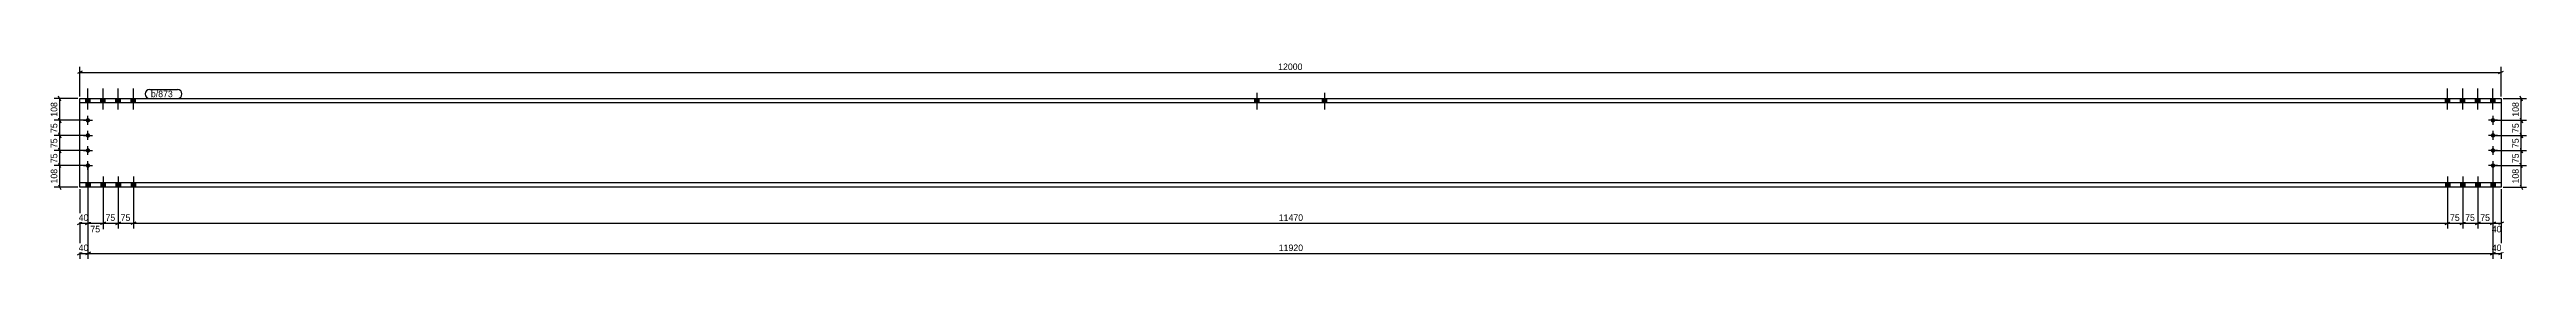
# Model space of a CAD drawing. Header units: millimetres. Extents: x 26 to 29686, y 32 to 1008.
# Drawn here: x 17410 to 29686, y 32 to 1008 of the extents above; entities that cross this region are included whole.
import ezdxf

# ---------------------------------------------------------------- set-up
doc = ezdxf.new("R2010")
doc.units = ezdxf.units.MM
doc.styles.add('Comic Sans MS', font='COMIC.TTF', dxfattribs={"height": 0.2})

msp = doc.modelspace()

# ---------------------------------------------------------------- hatches: boundary and pattern name
at = {"linetype": 'Continuous'}
for points in [[(17611, 828), (17589, 828), (17589, 807), (17611, 807)], [(17611, 828), (17589, 828), (17589, 807), (17611, 807)], [(17686, 828), (17664, 828), (17664, 807), (17686, 807)], [(17686, 828), (17664, 828), (17664, 807), (17686, 807)], [(17761, 828), (17739, 828), (17739, 807), (17761, 807)], [(17761, 828), (17739, 828), (17739, 807), (17761, 807)], [(17836, 828), (17814, 828), (17814, 807), (17836, 807)], [(17836, 828), (17814, 828), (17814, 807), (17836, 807)], [(23404, 828), (23382, 828), (23382, 807), (23404, 807)], [(23404, 828), (23382, 828), (23382, 807), (23404, 807)], [(23739, 828), (23717, 828), (23717, 807), (23739, 807)], [(23739, 828), (23717, 828), (23717, 807), (23739, 807)], [(29284, 807), (29306, 807), (29306, 828), (29284, 828)], [(29284, 807), (29306, 807), (29306, 828), (29284, 828)], [(29359, 807), (29381, 807), (29381, 828), (29359, 828)], [(29359, 807), (29381, 807), (29381, 828), (29359, 828)], [(29434, 807), (29456, 807), (29456, 828), (29434, 828)], [(29434, 807), (29456, 807), (29456, 828), (29434, 828)], [(29509, 807), (29531, 807), (29531, 828), (29509, 828)], [(29509, 807), (29531, 807), (29531, 828), (29509, 828)], [(17600, 731, -1), (17600, 709, -1)], [(17600, 656, -1), (17600, 634, -1)], [(29520, 709, -1), (29520, 731, -1)], [(29520, 634, -1), (29520, 656, -1)], [(17600, 581, -1), (17600, 559, -1)], [(17600, 506, -1), (17600, 484, -1)], [(29520, 559, -1), (29520, 581, -1)], [(29520, 484, -1), (29520, 506, -1)], [(17611, 409), (17589, 409), (17589, 388), (17611, 388)], [(17611, 409), (17589, 409), (17589, 388), (17611, 388)], [(17686, 409), (17664, 409), (17664, 388), (17686, 388)], [(17686, 409), (17664, 409), (17664, 388), (17686, 388)], [(17761, 409), (17739, 409), (17739, 388), (17761, 388)], [(17761, 409), (17739, 409), (17739, 388), (17761, 388)], [(17836, 409), (17814, 409), (17814, 388), (17836, 388)], [(17836, 409), (17814, 409), (17814, 388), (17836, 388)], [(29284, 388), (29306, 388), (29306, 409), (29284, 409)], [(29284, 388), (29306, 388), (29306, 409), (29284, 409)], [(29359, 388), (29381, 388), (29381, 409), (29359, 409)], [(29359, 388), (29381, 388), (29381, 409), (29359, 409)], [(29434, 388), (29456, 388), (29456, 409), (29434, 409)], [(29434, 388), (29456, 388), (29456, 409), (29434, 409)], [(29509, 388), (29531, 388), (29531, 409), (29509, 409)], [(29509, 388), (29531, 388), (29531, 409), (29509, 409)]]:
    msp.add_hatch(color=3, dxfattribs=at).paths.add_polyline_path(points)

# ---------------------------------------------------------------- linework, layer by layer
at = {"color": 8, "linetype": 'Continuous'}
for p, q in [((17560, 838), (17560, 986)), ((29560, 838), (29560, 986)), ((17572, 964), (17548, 952)), ((17560, 958), (29560, 958)), ((29548, 952), (29572, 964)), ((17550, 828), (17432, 828)), ((17466, 816), (17454, 840)), ((29570, 828), (29686, 828)), ((29666, 816), (29654, 840)), ((29660, 720), (29660, 828)), ((17590, 720), (17432, 720)), ((17590, 645), (17432, 645)), ((17454, 732), (17466, 708)), ((17466, 633), (17454, 657)), ((17460, 645), (17460, 720)), ((29530, 720), (29686, 720)), ((29530, 645), (29686, 645)), ((29654, 732), (29666, 708)), ((29666, 633), (29654, 657)), ((17590, 570), (17432, 570)), ((17590, 495), (17432, 495)), ((17466, 558), (17454, 582)), ((17466, 483), (17454, 507)), ((17460, 388), (17460, 495)), ((29530, 570), (29686, 570)), ((29530, 495), (29686, 495)), ((29654, 582), (29666, 558)), ((29666, 483), (29654, 507)), ((29660, 495), (29660, 570)), ((17550, 388), (17432, 388)), ((17454, 400), (17466, 376)), ((17560, 378), (17560, 32)), ((17600, 485), (17600, 32)), ((17600, 485), (17600, 179)), ((29520, 485), (29520, 179)), ((29560, 378), (29560, 179)), ((29570, 388), (29686, 388)), ((29654, 400), (29666, 376)), ((17675, 343), (17675, 182)), ((17750, 343), (17750, 182)), ((17825, 343), (17825, 182)), ((17825, 343), (17825, 182)), ((29295, 343), (29295, 182)), ((29370, 343), (29370, 182)), ((29445, 343), (29445, 182)), ((17588, 202), (17612, 214)), ((17663, 202), (17687, 214)), ((17738, 202), (17762, 214)), ((17750, 208), (17825, 208)), ((17837, 214), (17813, 202)), ((17837, 214), (17813, 202)), ((29283, 202), (29307, 214)), ((29295, 208), (29370, 208)), ((29382, 214), (29358, 202)), ((29508, 202), (29532, 214)), ((29520, 208), (29560, 208)), ((29572, 214), (29548, 202)), ((17548, 52), (17572, 64)), ((17560, 58), (17600, 58)), ((17612, 64), (17588, 52)), ((29508, 52), (29532, 64)), ((29520, 58), (29560, 58)), ((29572, 64), (29548, 52))]:
    msp.add_line(p, q, dxfattribs=at)
at = {"color": 3, "linetype": 'Continuous'}
for p, q in [((17600, 774), (17600, 878)), ((17600, 774), (17600, 878)), ((17675, 774), (17675, 878)), ((17675, 774), (17675, 878)), ((17750, 774), (17750, 878)), ((17750, 774), (17750, 878)), ((17825, 774), (17825, 878)), ((17825, 774), (17825, 878)), ((29295, 774), (29295, 878)), ((29295, 774), (29295, 878)), ((29370, 774), (29370, 878)), ((29370, 774), (29370, 878)), ((29445, 774), (29445, 878)), ((29445, 774), (29445, 878)), ((29520, 774), (29520, 878)), ((29520, 774), (29520, 878)), ((17589, 807), (17589, 828)), ((17589, 807), (17589, 828)), ((17600, 698), (17600, 742)), ((17611, 807), (17611, 828)), ((17611, 807), (17611, 828)), ((17664, 807), (17664, 828)), ((17664, 807), (17664, 828)), ((17686, 807), (17686, 828)), ((17686, 807), (17686, 828)), ((17739, 807), (17739, 828)), ((17739, 807), (17739, 828)), ((17761, 807), (17761, 828)), ((17761, 807), (17761, 828)), ((17814, 807), (17814, 828)), ((17814, 807), (17814, 828)), ((17836, 807), (17836, 828)), ((17836, 807), (17836, 828)), ((23382, 828), (23382, 807)), ((23382, 828), (23382, 807)), ((23393, 857), (23393, 774)), ((23393, 857), (23393, 774)), ((23404, 828), (23404, 807)), ((23404, 828), (23404, 807)), ((23717, 828), (23717, 807)), ((23717, 828), (23717, 807)), ((23728, 857), (23728, 774)), ((23728, 857), (23728, 774)), ((23739, 828), (23739, 807)), ((23739, 828), (23739, 807)), ((29284, 807), (29284, 828)), ((29284, 807), (29284, 828)), ((29306, 807), (29306, 828)), ((29306, 807), (29306, 828)), ((29359, 807), (29359, 828)), ((29359, 807), (29359, 828)), ((29381, 807), (29381, 828)), ((29381, 807), (29381, 828)), ((29434, 807), (29434, 828)), ((29434, 807), (29434, 828)), ((29456, 807), (29456, 828)), ((29456, 807), (29456, 828)), ((29509, 807), (29509, 828)), ((29509, 807), (29509, 828)), ((29520, 742), (29520, 698)), ((29531, 807), (29531, 828)), ((29531, 807), (29531, 828)), ((17578, 720), (17622, 720)), ((17578, 645), (17622, 645)), ((17600, 623), (17600, 667)), ((29542, 720), (29498, 720)), ((29542, 645), (29498, 645)), ((29520, 667), (29520, 623)), ((17578, 570), (17622, 570)), ((17578, 495), (17622, 495)), ((17600, 548), (17600, 592)), ((17600, 473), (17600, 517)), ((29542, 570), (29498, 570)), ((29542, 495), (29498, 495)), ((29520, 592), (29520, 548)), ((29520, 517), (29520, 473)), ((17589, 409), (17589, 388)), ((17589, 409), (17589, 388)), ((17600, 441), (17600, 338)), ((17600, 441), (17600, 338)), ((17611, 409), (17611, 388)), ((17611, 409), (17611, 388)), ((17664, 409), (17664, 388)), ((17664, 409), (17664, 388)), ((17675, 441), (17675, 338)), ((17675, 441), (17675, 338)), ((17686, 409), (17686, 388)), ((17686, 409), (17686, 388)), ((17739, 409), (17739, 388)), ((17739, 409), (17739, 388)), ((17750, 441), (17750, 338)), ((17750, 441), (17750, 338)), ((17761, 409), (17761, 388)), ((17761, 409), (17761, 388)), ((17814, 409), (17814, 388)), ((17814, 409), (17814, 388)), ((17825, 441), (17825, 338)), ((17825, 441), (17825, 338)), ((17836, 409), (17836, 388)), ((17836, 409), (17836, 388)), ((29284, 409), (29284, 388)), ((29284, 409), (29284, 388)), ((29295, 441), (29295, 338)), ((29295, 441), (29295, 338)), ((29306, 409), (29306, 388)), ((29306, 409), (29306, 388)), ((29359, 409), (29359, 388)), ((29359, 409), (29359, 388)), ((29370, 441), (29370, 338)), ((29370, 441), (29370, 338)), ((29381, 409), (29381, 388)), ((29381, 409), (29381, 388)), ((29434, 409), (29434, 388)), ((29434, 409), (29434, 388)), ((29445, 441), (29445, 338)), ((29445, 441), (29445, 338)), ((29456, 409), (29456, 388)), ((29456, 409), (29456, 388)), ((29509, 409), (29509, 388)), ((29509, 409), (29509, 388)), ((29520, 441), (29520, 338)), ((29520, 441), (29520, 338)), ((29531, 409), (29531, 388)), ((29531, 409), (29531, 388))]:
    msp.add_line(p, q, dxfattribs=at)
at = {"color": 7, "linetype": 'Continuous'}
for p, q in [((17560, 388), (17560, 828)), ((17560, 828), (29560, 828)), ((29560, 807), (17560, 807)), ((29560, 828), (29560, 388)), ((29560, 409), (17560, 409)), ((29560, 388), (17560, 388))]:
    msp.add_line(p, q, dxfattribs=at)

# ---------------------------------------------------------------- next in the draw order: wipeouts: each hides what was drawn before it
at = {"color": 0}
for points in [[(23629, 964), (23629, 1008), (23492, 1008), (23492, 964)], [(18038, 835), (18038, 867), (17912, 867), (17912, 835)], [(29654, 816), (29610, 816), (29610, 732), (29654, 732)], [(17454, 715), (17410, 715), (17410, 650), (17454, 650)], [(29654, 565), (29610, 565), (29610, 500), (29654, 500)], [(17454, 483), (17410, 483), (17410, 399), (17454, 399)], [(29365, 214), (29365, 258), (29300, 258), (29300, 214)], [(29573, 157), (29573, 202), (29508, 202), (29508, 157)], [(17613, 64), (17613, 108), (17548, 108), (17548, 64)]]:
    msp.add_wipeout(points, dxfattribs=at)

# ---------------------------------------------------------------- next in the draw order: linework, layer by layer
at = {"color": 8, "linetype": 'Continuous'}
for p, q in [((17460, 720), (17460, 828)), ((17590, 720), (17432, 720)), ((17590, 645), (17432, 645)), ((17454, 732), (17466, 708)), ((17454, 657), (17466, 633)), ((17460, 570), (17460, 645)), ((29530, 720), (29686, 720)), ((29654, 732), (29666, 708)), ((29660, 645), (29660, 720)), ((17590, 495), (17432, 495)), ((17466, 483), (17454, 507)), ((29530, 570), (29686, 570)), ((29530, 495), (29686, 495)), ((29666, 558), (29654, 582)), ((29666, 483), (29654, 507)), ((29660, 388), (29660, 495)), ((29520, 485), (29520, 182)), ((29295, 343), (29295, 182)), ((29370, 343), (29370, 182)), ((17825, 208), (29295, 208)), ((29283, 202), (29307, 214)), ((29358, 202), (29382, 214)), ((29433, 202), (29457, 214)), ((29445, 208), (29520, 208)), ((29532, 214), (29508, 202)), ((17612, 64), (17588, 52))]:
    msp.add_line(p, q, dxfattribs=at)

# ---------------------------------------------------------------- next in the draw order: texts
at = {"color": 3, "style": 'Comic Sans MS'}
for s, p in [('12000', (23499, 970)), ('75', (29307, 220)), ('40', (29514, 163)), ('40', (17554, 70))]:
    msp.add_text(s, height=32.4, dxfattribs=at).set_placement(p)
for s, p in [('108', (29648, 738)), ('75', (17448, 657)), ('75', (29648, 507)), ('108', (17448, 406))]:
    msp.add_text(s, height=32.4, rotation=90.0002, dxfattribs=at).set_placement(p)

# ---------------------------------------------------------------- next in the draw order: wipeouts: each hides what was drawn before it
at = {"color": 0}
msp.add_wipeout([(18038, 835), (18038, 867), (17912, 867), (17912, 835)], dxfattribs=at)

# ---------------------------------------------------------------- next in the draw order: linework, layer by layer
at = {"color": 7, "linetype": 'Continuous'}
for p, q in [((17906, 873), (18044, 873)), ((17906, 829), (18044, 829))]:
    msp.add_line(p, q, dxfattribs=at)
for centre, start, end in [((17906, 851), 90, 270), ((18044, 851), 270, 90)]:
    msp.add_arc(centre, 22, start, end, dxfattribs=at)

# ---------------------------------------------------------------- next in the draw order: texts
at = {"color": 3, "style": 'Comic Sans MS'}
msp.add_text('b/873', height=32.4, dxfattribs=at).set_placement((17912, 835))

# ---------------------------------------------------------------- next in the draw order: wipeouts: each hides what was drawn before it
at = {"color": 0}
for points in [[(17454, 816), (17410, 816), (17410, 732), (17454, 732)], [(17454, 640), (17410, 640), (17410, 575), (17454, 575)], [(29654, 715), (29610, 715), (29610, 650), (29654, 650)], [(17820, 214), (17820, 258), (17755, 258), (17755, 214)], [(23625, 214), (23625, 258), (23496, 258), (23496, 214)], [(29515, 214), (29515, 258), (29450, 258), (29450, 214)]]:
    msp.add_wipeout(points, dxfattribs=at)

# ---------------------------------------------------------------- next in the draw order: linework, layer by layer
at = {"color": 8, "linetype": 'Continuous'}
for p, q in [((29530, 645), (29686, 645)), ((29654, 657), (29666, 633)), ((29660, 570), (29660, 645)), ((17590, 570), (17432, 570)), ((17454, 582), (17466, 558)), ((17460, 495), (17460, 570)), ((29520, 485), (29520, 32)), ((29560, 378), (29560, 32)), ((17750, 343), (17750, 182)), ((29445, 343), (29445, 182)), ((17675, 208), (17750, 208)), ((17762, 214), (17738, 202)), ((29370, 208), (29445, 208)), ((29457, 214), (29433, 202))]:
    msp.add_line(p, q, dxfattribs=at)

# ---------------------------------------------------------------- next in the draw order: texts
at = {"color": 3, "style": 'Comic Sans MS'}
for s, p in [('108', (17448, 738)), ('75', (17448, 582)), ('75', (29648, 657))]:
    msp.add_text(s, height=32.4, rotation=90.0002, dxfattribs=at).set_placement(p)
for s, p in [('75', (17762, 220)), ('11470', (23502, 220)), ('75', (29457, 220))]:
    msp.add_text(s, height=32.4, dxfattribs=at).set_placement(p)

# ---------------------------------------------------------------- next in the draw order: wipeouts: each hides what was drawn before it
at = {"color": 0}
for points in [[(29654, 640), (29610, 640), (29610, 575), (29654, 575)], [(17454, 565), (17410, 565), (17410, 500), (17454, 500)], [(29654, 483), (29610, 483), (29610, 399), (29654, 399)], [(17745, 214), (17745, 258), (17680, 258), (17680, 214)], [(29440, 214), (29440, 258), (29375, 258), (29375, 214)], [(29573, 64), (29573, 108), (29508, 108), (29508, 64)]]:
    msp.add_wipeout(points, dxfattribs=at)

# ---------------------------------------------------------------- next in the draw order: linework, layer by layer
at = {"color": 8, "linetype": 'Continuous'}
for p, q in [((29520, 485), (29520, 32)), ((17675, 343), (17675, 179)), ((17600, 208), (17675, 208)), ((17687, 214), (17663, 202)), ((17600, 58), (29520, 58)), ((29508, 52), (29532, 64))]:
    msp.add_line(p, q, dxfattribs=at)

# ---------------------------------------------------------------- next in the draw order: texts
at = {"color": 3, "style": 'Comic Sans MS'}
for s, p in [('75', (29648, 582)), ('75', (17448, 507)), ('108', (29648, 406))]:
    msp.add_text(s, height=32.4, rotation=90.0002, dxfattribs=at).set_placement(p)
for s, p in [('75', (17687, 220)), ('75', (29382, 220)), ('40', (29514, 70))]:
    msp.add_text(s, height=32.4, dxfattribs=at).set_placement(p)

# ---------------------------------------------------------------- next in the draw order: wipeouts: each hides what was drawn before it
at = {"color": 0}
for points in [[(17670, 157), (17670, 202), (17605, 202), (17605, 157)], [(23625, 64), (23625, 108), (23496, 108), (23496, 64)]]:
    msp.add_wipeout(points, dxfattribs=at)

# ---------------------------------------------------------------- next in the draw order: linework, layer by layer
at = {"color": 8, "linetype": 'Continuous'}
for p, q in [((17560, 378), (17560, 182)), ((17600, 485), (17600, 182)), ((17548, 202), (17572, 214)), ((17560, 208), (17600, 208)), ((17612, 214), (17588, 202))]:
    msp.add_line(p, q, dxfattribs=at)

# ---------------------------------------------------------------- next in the draw order: texts
at = {"color": 3, "style": 'Comic Sans MS'}
for s, p in [('75', (17612, 163)), ('11920', (23502, 70))]:
    msp.add_text(s, height=32.4, dxfattribs=at).set_placement(p)

# ---------------------------------------------------------------- next in the draw order: wipeouts: each hides what was drawn before it
at = {"color": 0}
msp.add_wipeout([(17613, 214), (17613, 258), (17548, 258), (17548, 214)], dxfattribs=at)

# ---------------------------------------------------------------- next in the draw order: linework, layer by layer
at = {"color": 8, "linetype": 'Continuous'}
msp.add_line((17600, 485), (17600, 32), dxfattribs=at)

# ---------------------------------------------------------------- next in the draw order: texts
at = {"color": 3, "style": 'Comic Sans MS'}
msp.add_text('40', height=32.4, dxfattribs=at).set_placement((17554, 220))

doc.saveas('drawing.dxf')
